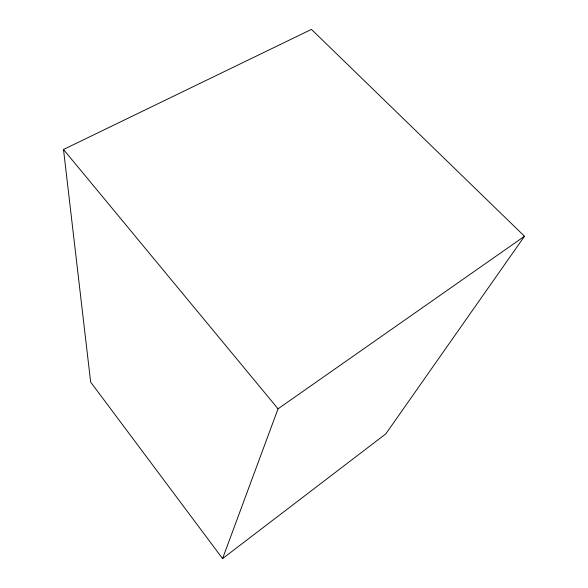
<?xml version="1.0" encoding="UTF-8"?>
<svg xmlns="http://www.w3.org/2000/svg" width="588" height="588" viewBox="0 0 588 588"><rect width="100%" height="100%" fill="white"/><g stroke="black" fill="none" stroke-linecap="round" stroke-linejoin="round"><path stroke-width="0.88" d="M222.573 558.6L278.043 408.814L524.496 236.244L311.449 29.4L63.504 149.492L90.655 382.075L222.573 558.6L385.824 433.863L524.496 236.244M63.504 149.492L278.043 408.814"/></g></svg>
